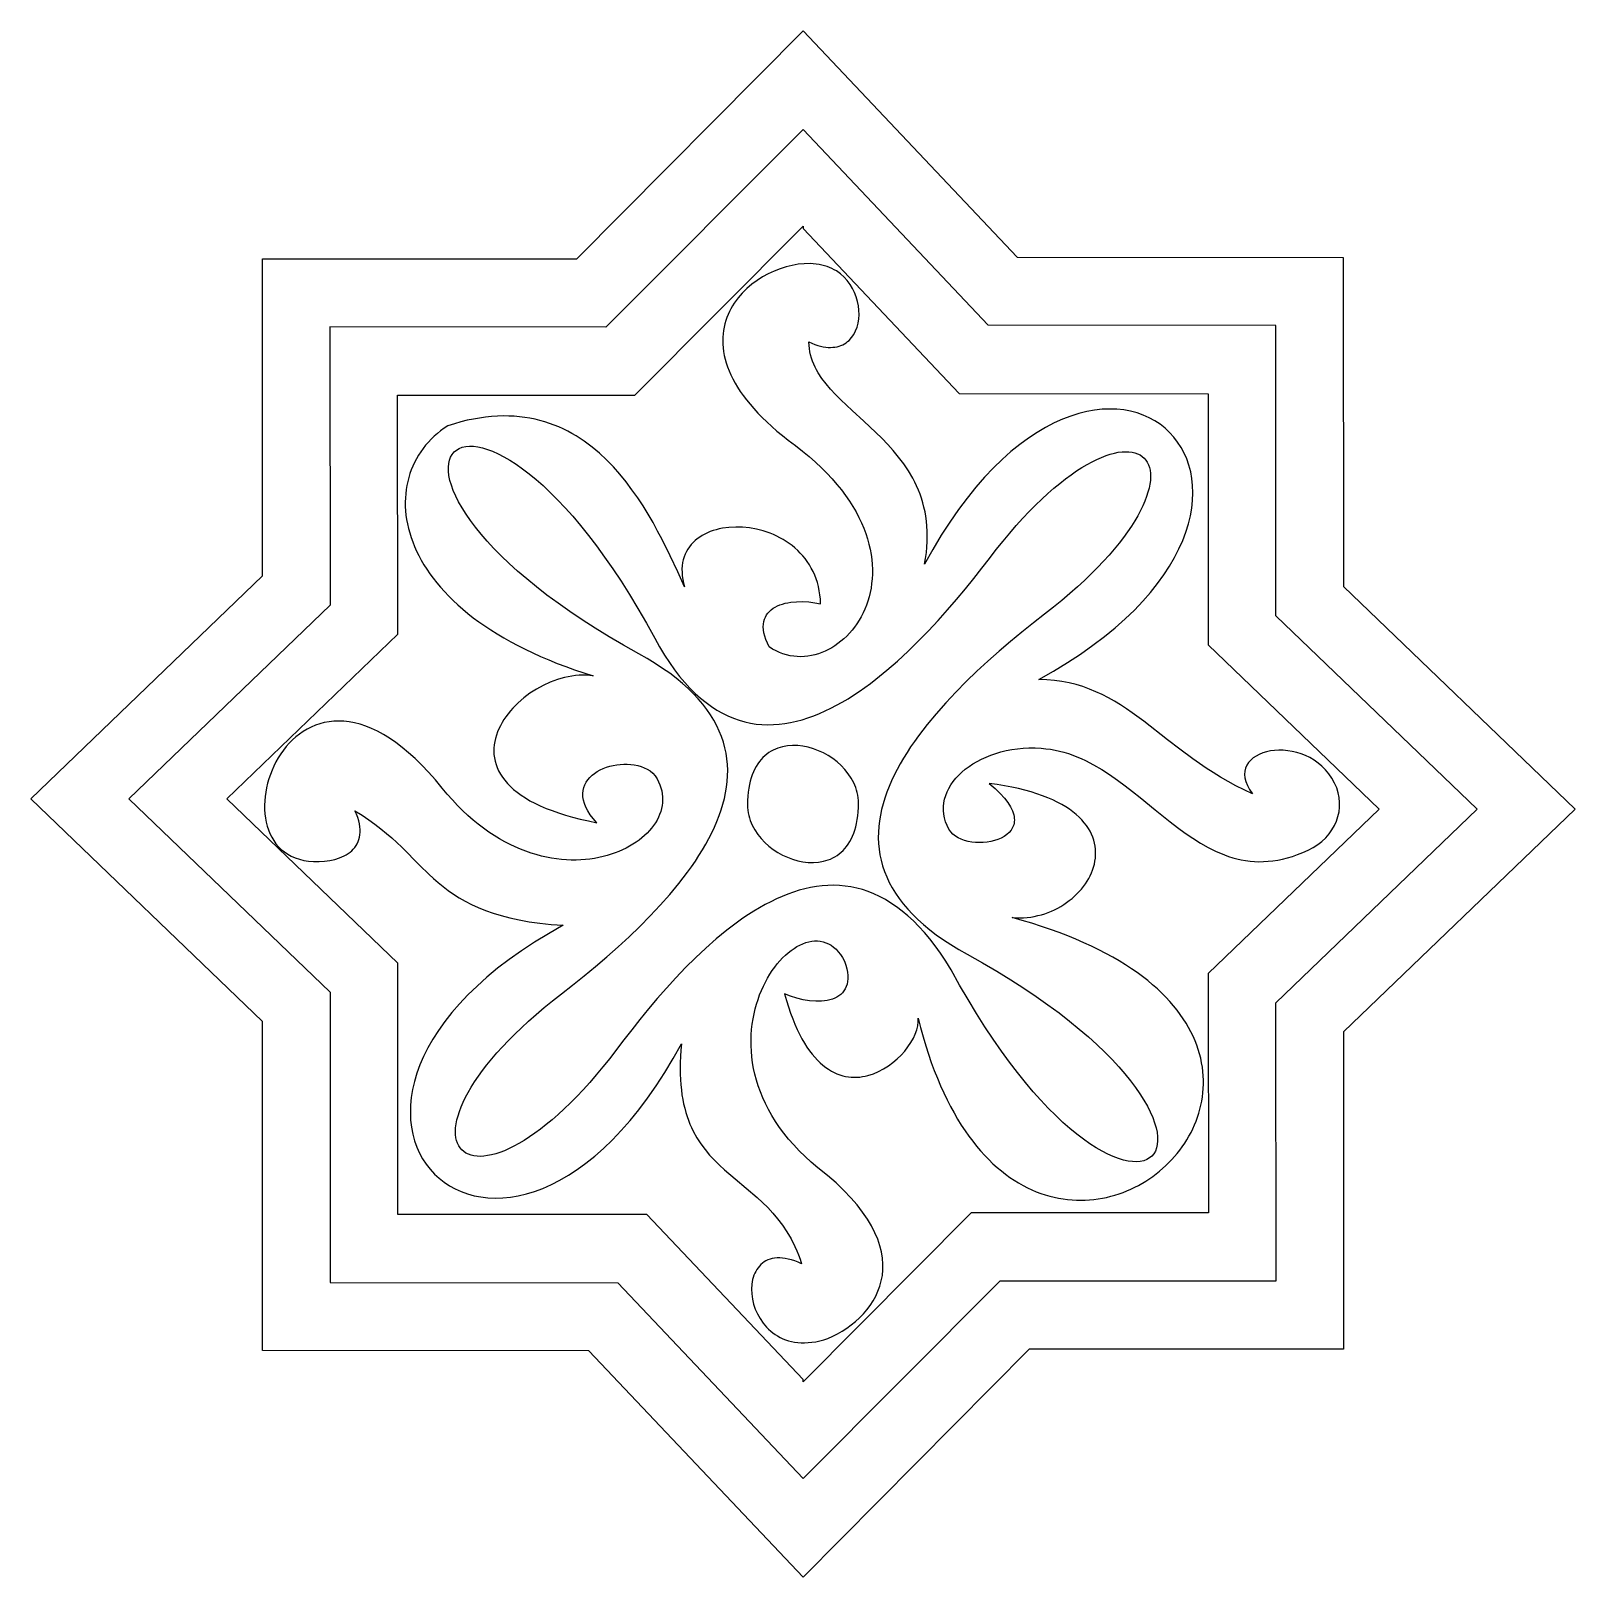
# Model space of a CAD drawing. Extents: x 1153 to 1359, y 576 to 598.
# Drawn here: x 1336.8 to 1358.76, y 575.87 to 597.87 of the extents above; entities that cross this region are included whole.
import ezdxf

# ---------------------------------------------------------------- set-up
doc = ezdxf.new("R2010")
doc.units = 0
doc.layers.add('LAYER_1', color=18, linetype='CONTINUOUS')

msp = doc.modelspace()

# ---------------------------------------------------------------- linework, layer by layer
at = {"layer": 'LAYER_1'}
for points in [[(1358.763, 586.794), (1355.469, 583.625), (1355.471, 579.112), (1350.996, 579.112), (1347.781, 575.869), (1344.735, 579.088), (1340.094, 579.093), (1340.092, 583.774), (1336.798, 586.944), (1340.091, 590.113), (1340.09, 594.626), (1344.565, 594.625), (1347.781, 597.869), (1350.826, 594.65), (1355.466, 594.644), (1355.469, 589.963)], [(1354.508, 584.04), (1357.37, 586.794), (1354.507, 589.548), (1354.505, 593.676), (1350.414, 593.68), (1347.781, 596.464), (1344.976, 593.655), (1341.052, 593.656), (1341.053, 589.698), (1338.191, 586.944), (1341.053, 584.189), (1341.056, 580.062), (1345.147, 580.057), (1347.781, 577.273), (1350.585, 580.082), (1354.509, 580.082)], [(1355.977, 586.794), (1353.546, 584.455), (1353.547, 581.052), (1350.173, 581.052), (1347.781, 578.648), (1347.781, 578.678), (1345.559, 581.026), (1342.017, 581.03), (1342.015, 584.605), (1339.584, 586.944), (1342.015, 589.283), (1342.014, 592.686), (1345.388, 592.685), (1347.781, 595.09), (1347.781, 595.059), (1350.002, 592.711), (1353.544, 592.707), (1353.546, 589.133)], [(1354.174, 587.015), (1354.055, 587.071), (1353.939, 587.129), (1353.828, 587.189), (1353.721, 587.251), (1353.617, 587.315), (1353.517, 587.38), (1353.419, 587.446), (1353.324, 587.513), (1353.142, 587.649), (1352.966, 587.784), (1352.629, 588.045), (1352.463, 588.166), (1352.38, 588.223), (1352.296, 588.278), (1352.211, 588.33), (1352.124, 588.379), (1352.037, 588.425), (1351.947, 588.467), (1351.856, 588.505), (1351.762, 588.539), (1351.666, 588.569), (1351.566, 588.594), (1351.464, 588.613), (1351.358, 588.628), (1351.249, 588.637), (1351.135, 588.64), (1351.345, 588.76), (1351.544, 588.881), (1351.73, 589.003), (1351.905, 589.127), (1352.069, 589.251), (1352.222, 589.377), (1352.363, 589.502), (1352.494, 589.628), (1352.615, 589.754), (1352.725, 589.88), (1352.825, 590.006), (1352.915, 590.13), (1352.996, 590.254), (1353.067, 590.377), (1353.129, 590.499), (1353.182, 590.619), (1353.227, 590.737), (1353.263, 590.854), (1353.291, 590.968), (1353.31, 591.08), (1353.322, 591.189), (1353.326, 591.296), (1353.323, 591.399), (1353.312, 591.499), (1353.295, 591.596), (1353.27, 591.689), (1353.24, 591.778), (1353.202, 591.863), (1353.159, 591.943), (1353.11, 592.019), (1353.055, 592.09), (1352.995, 592.156), (1352.93, 592.216), (1352.86, 592.272), (1352.784, 592.321), (1352.705, 592.365), (1352.621, 592.402), (1352.532, 592.433), (1352.44, 592.458), (1352.344, 592.475), (1352.245, 592.486), (1352.143, 592.489), (1352.037, 592.485), (1351.929, 592.473), (1351.818, 592.453), (1351.704, 592.426), (1351.589, 592.389), (1351.472, 592.344), (1351.352, 592.291), (1351.232, 592.228), (1351.11, 592.156), (1350.987, 592.075), (1350.863, 591.984), (1350.739, 591.883), (1350.614, 591.772), (1350.489, 591.65), (1350.364, 591.518), (1350.239, 591.375), (1350.115, 591.222), (1349.992, 591.057), (1349.869, 590.88), (1349.748, 590.692), (1349.628, 590.492), (1349.509, 590.28), (1349.524, 590.363), (1349.535, 590.445), (1349.542, 590.525), (1349.547, 590.602), (1349.549, 590.678), (1349.548, 590.752), (1349.544, 590.824), (1349.537, 590.894), (1349.528, 590.962), (1349.516, 591.028), (1349.501, 591.093), (1349.485, 591.156), (1349.466, 591.218), (1349.445, 591.278), (1349.422, 591.336), (1349.397, 591.394), (1349.371, 591.449), (1349.342, 591.504), (1349.281, 591.609), (1349.213, 591.709), (1349.141, 591.805), (1349.064, 591.898), (1348.985, 591.986), (1348.902, 592.072), (1348.818, 592.155), (1348.647, 592.314), (1348.478, 592.468), (1348.318, 592.618), (1348.243, 592.694), (1348.173, 592.77), (1348.108, 592.846), (1348.049, 592.924), (1347.996, 593.004), (1347.973, 593.045), (1347.952, 593.086), (1347.933, 593.128), (1347.915, 593.171), (1347.901, 593.214), (1347.888, 593.258), (1347.879, 593.303), (1347.871, 593.349), (1347.867, 593.395), (1347.865, 593.443), (1347.908, 593.424), (1347.95, 593.408), (1347.99, 593.394), (1348.029, 593.384), (1348.066, 593.375), (1348.103, 593.37), (1348.138, 593.366), (1348.171, 593.365), (1348.204, 593.367), (1348.235, 593.37), (1348.265, 593.375), (1348.293, 593.383), (1348.32, 593.392), (1348.346, 593.404), (1348.37, 593.417), (1348.393, 593.431), (1348.415, 593.448), (1348.435, 593.466), (1348.472, 593.506), (1348.503, 593.551), (1348.529, 593.6), (1348.549, 593.654), (1348.564, 593.711), (1348.574, 593.77), (1348.578, 593.831), (1348.577, 593.894), (1348.57, 593.957), (1348.557, 594.021), (1348.539, 594.083), (1348.515, 594.145), (1348.486, 594.205), (1348.451, 594.262), (1348.411, 594.316), (1348.365, 594.366), (1348.313, 594.412), (1348.256, 594.453), (1348.225, 594.471), (1348.193, 594.488), (1348.159, 594.503), (1348.124, 594.516), (1348.087, 594.528), (1348.049, 594.538), (1348.01, 594.546), (1347.969, 594.552), (1347.927, 594.556), (1347.883, 594.558), (1347.799, 594.556), (1347.713, 594.548), (1347.627, 594.533), (1347.54, 594.512), (1347.454, 594.485), (1347.369, 594.452), (1347.286, 594.413), (1347.205, 594.369), (1347.127, 594.319), (1347.052, 594.264), (1346.982, 594.204), (1346.916, 594.139), (1346.856, 594.07), (1346.802, 593.995), (1346.777, 593.956), (1346.754, 593.916), (1346.733, 593.875), (1346.714, 593.833), (1346.697, 593.79), (1346.682, 593.746), (1346.669, 593.701), (1346.658, 593.654), (1346.65, 593.607), (1346.644, 593.559), (1346.64, 593.51), (1346.639, 593.461), (1346.64, 593.41), (1346.644, 593.358), (1346.651, 593.306), (1346.661, 593.252), (1346.674, 593.198), (1346.689, 593.144), (1346.708, 593.088), (1346.73, 593.032), (1346.755, 592.975), (1346.783, 592.917), (1346.815, 592.858), (1346.85, 592.799), (1346.889, 592.739), (1346.931, 592.679), (1346.977, 592.618), (1347.027, 592.557), (1347.08, 592.494), (1347.138, 592.432), (1347.199, 592.369), (1347.265, 592.305), (1347.335, 592.241), (1347.409, 592.176), (1347.487, 592.111), (1347.57, 592.045), (1347.675, 591.968), (1347.775, 591.89), (1347.869, 591.811), (1347.958, 591.732), (1348.042, 591.653), (1348.121, 591.574), (1348.194, 591.495), (1348.263, 591.416), (1348.326, 591.337), (1348.385, 591.258), (1348.44, 591.18), (1348.489, 591.102), (1348.535, 591.024), (1348.576, 590.946), (1348.612, 590.869), (1348.645, 590.792), (1348.673, 590.716), (1348.698, 590.641), (1348.718, 590.567), (1348.735, 590.493), (1348.748, 590.42), (1348.758, 590.349), (1348.764, 590.278), (1348.767, 590.208), (1348.767, 590.14), (1348.763, 590.073), (1348.757, 590.007), (1348.748, 589.942), (1348.735, 589.879), (1348.72, 589.817), (1348.702, 589.757), (1348.682, 589.699), (1348.66, 589.642), (1348.635, 589.587), (1348.607, 589.534), (1348.578, 589.483), (1348.547, 589.434), (1348.513, 589.387), (1348.478, 589.342), (1348.441, 589.299), (1348.403, 589.258), (1348.363, 589.22), (1348.321, 589.184), (1348.278, 589.151), (1348.234, 589.12), (1348.189, 589.092), (1348.143, 589.066), (1348.096, 589.043), (1348.048, 589.023), (1348, 589.006), (1347.95, 588.992), (1347.901, 588.98), (1347.85, 588.972), (1347.8, 588.967), (1347.749, 588.965), (1347.698, 588.967), (1347.648, 588.971), (1347.597, 588.979), (1347.546, 588.991), (1347.496, 589.006), (1347.446, 589.025), (1347.397, 589.047), (1347.348, 589.074), (1347.3, 589.104), (1347.274, 589.158), (1347.253, 589.209), (1347.237, 589.258), (1347.225, 589.305), (1347.218, 589.348), (1347.216, 589.389), (1347.217, 589.428), (1347.223, 589.464), (1347.232, 589.498), (1347.245, 589.529), (1347.261, 589.558), (1347.281, 589.585), (1347.303, 589.61), (1347.328, 589.632), (1347.356, 589.653), (1347.386, 589.671), (1347.419, 589.687), (1347.453, 589.701), (1347.489, 589.714), (1347.527, 589.724), (1347.566, 589.732), (1347.606, 589.739), (1347.689, 589.747), (1347.775, 589.748), (1347.862, 589.743), (1347.947, 589.733), (1348.031, 589.716), (1348.028, 589.781), (1348.022, 589.843), (1348.012, 589.904), (1348, 589.963), (1347.985, 590.019), (1347.968, 590.074), (1347.947, 590.127), (1347.924, 590.177), (1347.899, 590.226), (1347.872, 590.273), (1347.842, 590.318), (1347.811, 590.36), (1347.777, 590.401), (1347.742, 590.44), (1347.705, 590.477), (1347.666, 590.512), (1347.626, 590.545), (1347.584, 590.576), (1347.542, 590.605), (1347.498, 590.632), (1347.453, 590.657), (1347.407, 590.68), (1347.36, 590.702), (1347.312, 590.721), (1347.216, 590.754), (1347.118, 590.779), (1347.019, 590.797), (1346.92, 590.807), (1346.823, 590.81), (1346.727, 590.804), (1346.634, 590.792), (1346.59, 590.783), (1346.546, 590.772), (1346.503, 590.759), (1346.461, 590.744), (1346.421, 590.728), (1346.383, 590.709), (1346.346, 590.689), (1346.311, 590.667), (1346.277, 590.643), (1346.246, 590.617), (1346.216, 590.59), (1346.189, 590.56), (1346.164, 590.529), (1346.142, 590.496), (1346.121, 590.461), (1346.104, 590.424), (1346.089, 590.385), (1346.077, 590.345), (1346.068, 590.303), (1346.062, 590.259), (1346.059, 590.213), (1346.06, 590.165), (1346.064, 590.116), (1346.071, 590.065), (1346.082, 590.012), (1346.097, 589.957), (1346, 590.171), (1345.893, 590.398), (1345.776, 590.634), (1345.713, 590.753), (1345.647, 590.872), (1345.578, 590.991), (1345.505, 591.109), (1345.429, 591.226), (1345.348, 591.34), (1345.264, 591.452), (1345.176, 591.56), (1345.084, 591.664), (1344.987, 591.764), (1344.886, 591.859), (1344.78, 591.948), (1344.726, 591.99), (1344.67, 592.03), (1344.613, 592.069), (1344.554, 592.106), (1344.494, 592.141), (1344.433, 592.174), (1344.371, 592.205), (1344.308, 592.233), (1344.243, 592.26), (1344.176, 592.284), (1344.109, 592.307), (1344.039, 592.326), (1343.969, 592.343), (1343.897, 592.358), (1343.823, 592.37), (1343.748, 592.379), (1343.672, 592.386), (1343.594, 592.389), (1343.514, 592.39), (1343.433, 592.387), (1343.351, 592.382), (1343.266, 592.373), (1343.181, 592.361), (1343.093, 592.346), (1343.004, 592.328), (1342.913, 592.306), (1342.821, 592.28), (1342.726, 592.251), (1342.675, 592.216), (1342.626, 592.18), (1342.579, 592.142), (1342.535, 592.102), (1342.492, 592.06), (1342.451, 592.017), (1342.413, 591.973), (1342.377, 591.927), (1342.343, 591.88), (1342.312, 591.831), (1342.283, 591.781), (1342.256, 591.73), (1342.231, 591.678), (1342.209, 591.625), (1342.19, 591.57), (1342.172, 591.515), (1342.158, 591.458), (1342.146, 591.401), (1342.136, 591.343), (1342.129, 591.284), (1342.124, 591.224), (1342.123, 591.164), (1342.123, 591.103), (1342.127, 591.041), (1342.133, 590.979), (1342.142, 590.916), (1342.154, 590.853), (1342.168, 590.79), (1342.186, 590.726), (1342.206, 590.662), (1342.229, 590.597), (1342.255, 590.533), (1342.284, 590.468), (1342.316, 590.403), (1342.351, 590.339), (1342.389, 590.274), (1342.43, 590.21), (1342.474, 590.145), (1342.521, 590.081), (1342.572, 590.017), (1342.625, 589.953), (1342.682, 589.89), (1342.742, 589.827), (1342.805, 589.765), (1342.871, 589.703), (1342.941, 589.641), (1343.014, 589.58), (1343.091, 589.52), (1343.171, 589.461), (1343.254, 589.402), (1343.341, 589.345), (1343.431, 589.288), (1343.525, 589.232), (1343.623, 589.177), (1343.723, 589.123), (1343.828, 589.07), (1343.936, 589.018), (1344.048, 588.968), (1344.163, 588.918), (1344.283, 588.87), (1344.406, 588.824), (1344.532, 588.778), (1344.663, 588.735), (1344.797, 588.692), (1344.747, 588.698), (1344.697, 588.702), (1344.646, 588.702), (1344.595, 588.701), (1344.544, 588.696), (1344.492, 588.689), (1344.44, 588.68), (1344.389, 588.669), (1344.337, 588.655), (1344.286, 588.639), (1344.235, 588.621), (1344.184, 588.601), (1344.085, 588.556), (1343.989, 588.503), (1343.897, 588.444), (1343.81, 588.378), (1343.728, 588.308), (1343.69, 588.271), (1343.653, 588.232), (1343.618, 588.193), (1343.585, 588.153), (1343.554, 588.111), (1343.526, 588.069), (1343.5, 588.026), (1343.476, 587.983), (1343.454, 587.939), (1343.435, 587.894), (1343.419, 587.849), (1343.406, 587.803), (1343.396, 587.757), (1343.388, 587.711), (1343.384, 587.664), (1343.383, 587.618), (1343.385, 587.571), (1343.391, 587.525), (1343.401, 587.478), (1343.414, 587.432), (1343.431, 587.386), (1343.451, 587.34), (1343.476, 587.295), (1343.505, 587.25), (1343.538, 587.206), (1343.576, 587.162), (1343.618, 587.119), (1343.664, 587.076), (1343.715, 587.035), (1343.771, 586.994), (1343.831, 586.955), (1343.897, 586.916), (1343.968, 586.879), (1344.043, 586.842), (1344.125, 586.807), (1344.211, 586.774), (1344.303, 586.741), (1344.401, 586.711), (1344.504, 586.681), (1344.613, 586.654), (1344.728, 586.628), (1344.85, 586.603), (1344.798, 586.661), (1344.755, 586.716), (1344.72, 586.771), (1344.692, 586.823), (1344.671, 586.874), (1344.657, 586.924), (1344.65, 586.971), (1344.648, 587.017), (1344.653, 587.06), (1344.662, 587.102), (1344.677, 587.141), (1344.697, 587.179), (1344.721, 587.214), (1344.749, 587.247), (1344.781, 587.277), (1344.816, 587.305), (1344.854, 587.331), (1344.896, 587.354), (1344.939, 587.374), (1344.984, 587.392), (1345.032, 587.407), (1345.08, 587.418), (1345.13, 587.427), (1345.18, 587.433), (1345.231, 587.436), (1345.281, 587.436), (1345.332, 587.433), (1345.381, 587.426), (1345.43, 587.416), (1345.477, 587.402), (1345.523, 587.385), (1345.566, 587.365), (1345.607, 587.339), (1345.644, 587.307), (1345.676, 587.27), (1345.704, 587.227), (1345.726, 587.185), (1345.745, 587.143), (1345.759, 587.1), (1345.771, 587.058), (1345.778, 587.015), (1345.783, 586.972), (1345.784, 586.93), (1345.781, 586.887), (1345.776, 586.845), (1345.767, 586.803), (1345.756, 586.762), (1345.741, 586.721), (1345.724, 586.681), (1345.704, 586.641), (1345.681, 586.602), (1345.655, 586.564), (1345.627, 586.527), (1345.596, 586.491), (1345.562, 586.455), (1345.527, 586.421), (1345.488, 586.388), (1345.448, 586.356), (1345.406, 586.325), (1345.361, 586.296), (1345.314, 586.268), (1345.265, 586.242), (1345.215, 586.217), (1345.162, 586.194), (1345.108, 586.173), (1345.052, 586.153), (1344.995, 586.136), (1344.936, 586.12), (1344.875, 586.106), (1344.813, 586.095), (1344.75, 586.086), (1344.685, 586.078), (1344.62, 586.074), (1344.553, 586.071), (1344.485, 586.071), (1344.416, 586.074), (1344.346, 586.079), (1344.275, 586.087), (1344.204, 586.098), (1344.132, 586.112), (1344.059, 586.128), (1343.985, 586.148), (1343.912, 586.17), (1343.837, 586.196), (1343.763, 586.225), (1343.688, 586.257), (1343.613, 586.292), (1343.537, 586.331), (1343.462, 586.374), (1343.387, 586.42), (1343.311, 586.47), (1343.236, 586.523), (1343.161, 586.58), (1343.087, 586.641), (1343.013, 586.706), (1342.939, 586.775), (1342.866, 586.848), (1342.793, 586.926), (1342.721, 587.007), (1342.649, 587.093), (1342.551, 587.211), (1342.454, 587.321), (1342.358, 587.422), (1342.263, 587.514), (1342.17, 587.599), (1342.078, 587.675), (1341.988, 587.743), (1341.899, 587.804), (1341.812, 587.858), (1341.726, 587.904), (1341.642, 587.944), (1341.56, 587.977), (1341.48, 588.003), (1341.401, 588.024), (1341.325, 588.038), (1341.25, 588.046), (1341.177, 588.049), (1341.106, 588.047), (1341.038, 588.04), (1340.971, 588.027), (1340.906, 588.01), (1340.844, 587.989), (1340.784, 587.963), (1340.726, 587.934), (1340.671, 587.9), (1340.618, 587.864), (1340.567, 587.823), (1340.519, 587.78), (1340.473, 587.734), (1340.43, 587.685), (1340.39, 587.634), (1340.352, 587.581), (1340.317, 587.525), (1340.284, 587.468), (1340.255, 587.409), (1340.228, 587.35), (1340.204, 587.289), (1340.183, 587.227), (1340.165, 587.164), (1340.15, 587.101), (1340.138, 587.038), (1340.129, 586.975), (1340.124, 586.912), (1340.121, 586.85), (1340.122, 586.789), (1340.126, 586.728), (1340.134, 586.668), (1340.145, 586.61), (1340.159, 586.554), (1340.177, 586.499), (1340.198, 586.447), (1340.223, 586.396), (1340.251, 586.348), (1340.284, 586.303), (1340.32, 586.261), (1340.359, 586.222), (1340.403, 586.186), (1340.45, 586.154), (1340.501, 586.126), (1340.557, 586.102), (1340.616, 586.082), (1340.679, 586.067), (1340.746, 586.056), (1340.818, 586.051), (1340.896, 586.05), (1340.973, 586.054), (1341.048, 586.065), (1341.121, 586.081), (1341.189, 586.102), (1341.253, 586.13), (1341.282, 586.146), (1341.311, 586.164), (1341.337, 586.183), (1341.362, 586.204), (1341.384, 586.226), (1341.405, 586.251), (1341.423, 586.276), (1341.439, 586.304), (1341.453, 586.333), (1341.464, 586.364), (1341.472, 586.396), (1341.478, 586.431), (1341.481, 586.467), (1341.48, 586.505), (1341.477, 586.545), (1341.47, 586.586), (1341.46, 586.63), (1341.446, 586.675), (1341.428, 586.722), (1341.407, 586.771), (1341.508, 586.708), (1341.603, 586.645), (1341.692, 586.581), (1341.776, 586.516), (1341.855, 586.45), (1341.93, 586.385), (1342.072, 586.253), (1342.332, 585.995), (1342.46, 585.871), (1342.526, 585.811), (1342.593, 585.752), (1342.662, 585.695), (1342.735, 585.64), (1342.811, 585.586), (1342.891, 585.535), (1342.975, 585.486), (1343.065, 585.439), (1343.16, 585.395), (1343.262, 585.354), (1343.371, 585.315), (1343.487, 585.28), (1343.611, 585.248), (1343.743, 585.219), (1343.885, 585.194), (1344.036, 585.173), (1344.198, 585.156), (1344.37, 585.143), (1344.16, 585.023), (1343.962, 584.902), (1343.775, 584.779), (1343.601, 584.656), (1343.437, 584.531), (1343.285, 584.405), (1343.144, 584.279), (1343.014, 584.153), (1342.894, 584.026), (1342.784, 583.9), (1342.685, 583.774), (1342.595, 583.648), (1342.515, 583.524), (1342.445, 583.4), (1342.384, 583.278), (1342.332, 583.157), (1342.288, 583.037), (1342.253, 582.92), (1342.227, 582.805), (1342.208, 582.692), (1342.198, 582.582), (1342.195, 582.475), (1342.199, 582.37), (1342.211, 582.269), (1342.23, 582.172), (1342.255, 582.078), (1342.287, 581.988), (1342.325, 581.902), (1342.37, 581.82), (1342.42, 581.743), (1342.476, 581.671), (1342.538, 581.604), (1342.605, 581.543), (1342.676, 581.486), (1342.753, 581.436), (1342.834, 581.391), (1342.919, 581.353), (1343.009, 581.321), (1343.102, 581.295), (1343.199, 581.277), (1343.299, 581.265), (1343.403, 581.261), (1343.51, 581.264), (1343.619, 581.275), (1343.731, 581.294), (1343.846, 581.321), (1343.962, 581.356), (1344.081, 581.4), (1344.201, 581.453), (1344.322, 581.515), (1344.445, 581.586), (1344.569, 581.667), (1344.693, 581.757), (1344.819, 581.858), (1344.944, 581.968), (1345.07, 582.089), (1345.195, 582.221), (1345.32, 582.363), (1345.445, 582.517), (1345.569, 582.681), (1345.692, 582.858), (1345.813, 583.046), (1345.933, 583.246), (1346.052, 583.458), (1346.044, 583.365), (1346.038, 583.275), (1346.035, 583.189), (1346.033, 583.105), (1346.034, 583.025), (1346.038, 582.948), (1346.043, 582.873), (1346.05, 582.801), (1346.059, 582.732), (1346.07, 582.666), (1346.083, 582.601), (1346.098, 582.54), (1346.114, 582.48), (1346.132, 582.423), (1346.151, 582.368), (1346.172, 582.315), (1346.195, 582.264), (1346.219, 582.214), (1346.27, 582.121), (1346.327, 582.033), (1346.388, 581.951), (1346.452, 581.874), (1346.52, 581.801), (1346.591, 581.731), (1346.665, 581.663), (1346.816, 581.533), (1346.972, 581.404), (1347.127, 581.27), (1347.203, 581.2), (1347.278, 581.126), (1347.35, 581.048), (1347.42, 580.965), (1347.487, 580.877), (1347.551, 580.782), (1347.611, 580.681), (1347.666, 580.571), (1347.691, 580.513), (1347.716, 580.453), (1347.739, 580.391), (1347.76, 580.326), (1347.71, 580.348), (1347.662, 580.367), (1347.616, 580.382), (1347.571, 580.393), (1347.529, 580.402), (1347.488, 580.407), (1347.449, 580.41), (1347.412, 580.409), (1347.377, 580.406), (1347.343, 580.4), (1347.312, 580.392), (1347.282, 580.381), (1347.254, 580.367), (1347.228, 580.352), (1347.203, 580.335), (1347.181, 580.315), (1347.16, 580.294), (1347.141, 580.27), (1347.124, 580.246), (1347.108, 580.219), (1347.095, 580.192), (1347.083, 580.163), (1347.073, 580.132), (1347.064, 580.101), (1347.053, 580.036), (1347.049, 579.967), (1347.052, 579.897), (1347.061, 579.825), (1347.078, 579.754), (1347.101, 579.683), (1347.132, 579.613), (1347.169, 579.546), (1347.213, 579.482), (1347.237, 579.452), (1347.263, 579.423), (1347.291, 579.395), (1347.321, 579.369), (1347.352, 579.344), (1347.385, 579.32), (1347.419, 579.299), (1347.456, 579.279), (1347.493, 579.261), (1347.533, 579.246), (1347.574, 579.232), (1347.617, 579.221), (1347.661, 579.213), (1347.707, 579.207), (1347.755, 579.203), (1347.804, 579.202), (1347.855, 579.205), (1347.908, 579.21), (1347.962, 579.218), (1348.018, 579.229), (1348.075, 579.244), (1348.134, 579.263), (1348.204, 579.295), (1348.272, 579.33), (1348.339, 579.369), (1348.404, 579.412), (1348.467, 579.457), (1348.528, 579.506), (1348.585, 579.559), (1348.639, 579.614), (1348.69, 579.672), (1348.736, 579.734), (1348.778, 579.798), (1348.815, 579.865), (1348.847, 579.935), (1348.874, 580.007), (1348.894, 580.082), (1348.909, 580.16), (1348.917, 580.24), (1348.918, 580.323), (1348.911, 580.408), (1348.897, 580.495), (1348.875, 580.584), (1348.844, 580.676), (1348.804, 580.769), (1348.756, 580.865), (1348.697, 580.962), (1348.629, 581.061), (1348.551, 581.163), (1348.462, 581.265), (1348.362, 581.37), (1348.25, 581.476), (1348.127, 581.583), (1347.992, 581.692), (1347.897, 581.772), (1347.809, 581.853), (1347.726, 581.935), (1347.648, 582.017), (1347.576, 582.1), (1347.509, 582.183), (1347.447, 582.267), (1347.39, 582.351), (1347.337, 582.436), (1347.29, 582.52), (1347.247, 582.605), (1347.208, 582.689), (1347.174, 582.773), (1347.144, 582.857), (1347.118, 582.941), (1347.096, 583.024), (1347.078, 583.107), (1347.064, 583.188), (1347.053, 583.27), (1347.046, 583.35), (1347.042, 583.43), (1347.042, 583.508), (1347.044, 583.585), (1347.05, 583.661), (1347.059, 583.736), (1347.07, 583.81), (1347.084, 583.882), (1347.1, 583.952), (1347.119, 584.021), (1347.141, 584.087), (1347.164, 584.152), (1347.189, 584.216), (1347.217, 584.277), (1347.246, 584.335), (1347.277, 584.392), (1347.31, 584.446), (1347.343, 584.498), (1347.379, 584.547), (1347.415, 584.594), (1347.453, 584.638), (1347.491, 584.679), (1347.531, 584.718), (1347.571, 584.753), (1347.612, 584.785), (1347.653, 584.814), (1347.695, 584.84), (1347.737, 584.862), (1347.779, 584.881), (1347.821, 584.896), (1347.863, 584.908), (1347.904, 584.916), (1347.946, 584.92), (1347.987, 584.92), (1348.027, 584.916), (1348.067, 584.908), (1348.106, 584.895), (1348.143, 584.879), (1348.18, 584.858), (1348.216, 584.832), (1348.25, 584.802), (1348.283, 584.767), (1348.314, 584.728), (1348.344, 584.683), (1348.372, 584.634), (1348.39, 584.577), (1348.404, 584.524), (1348.413, 584.474), (1348.417, 584.427), (1348.418, 584.383), (1348.414, 584.342), (1348.407, 584.305), (1348.396, 584.27), (1348.381, 584.238), (1348.363, 584.21), (1348.342, 584.183), (1348.319, 584.16), (1348.292, 584.139), (1348.263, 584.121), (1348.232, 584.105), (1348.198, 584.092), (1348.163, 584.082), (1348.126, 584.073), (1348.087, 584.067), (1348.046, 584.063), (1348.005, 584.062), (1347.962, 584.062), (1347.874, 584.069), (1347.785, 584.083), (1347.694, 584.105), (1347.605, 584.134), (1347.517, 584.169), (1347.545, 584.072), (1347.573, 583.981), (1347.603, 583.894), (1347.634, 583.812), (1347.665, 583.735), (1347.698, 583.661), (1347.731, 583.592), (1347.766, 583.528), (1347.801, 583.467), (1347.837, 583.411), (1347.873, 583.358), (1347.91, 583.31), (1347.948, 583.265), (1347.986, 583.223), (1348.025, 583.186), (1348.064, 583.152), (1348.104, 583.121), (1348.143, 583.094), (1348.184, 583.069), (1348.224, 583.048), (1348.264, 583.03), (1348.305, 583.015), (1348.346, 583.003), (1348.386, 582.993), (1348.427, 582.986), (1348.467, 582.982), (1348.508, 582.98), (1348.548, 582.981), (1348.588, 582.984), (1348.627, 582.989), (1348.666, 582.996), (1348.705, 583.006), (1348.781, 583.03), (1348.855, 583.061), (1348.926, 583.099), (1348.995, 583.142), (1349.059, 583.189), (1349.12, 583.241), (1349.176, 583.296), (1349.228, 583.354), (1349.274, 583.414), (1349.315, 583.475), (1349.35, 583.536), (1349.378, 583.596), (1349.399, 583.656), (1349.414, 583.714), (1349.42, 583.769), (1349.42, 583.796), (1349.419, 583.821), (1349.453, 583.687), (1349.489, 583.557), (1349.526, 583.43), (1349.566, 583.308), (1349.606, 583.19), (1349.648, 583.076), (1349.692, 582.966), (1349.737, 582.859), (1349.783, 582.757), (1349.83, 582.658), (1349.879, 582.563), (1349.929, 582.472), (1349.98, 582.384), (1350.032, 582.3), (1350.085, 582.219), (1350.139, 582.142), (1350.194, 582.069), (1350.25, 581.998), (1350.307, 581.932), (1350.365, 581.868), (1350.423, 581.808), (1350.482, 581.751), (1350.542, 581.698), (1350.602, 581.647), (1350.663, 581.6), (1350.724, 581.556), (1350.786, 581.514), (1350.848, 581.476), (1350.91, 581.441), (1350.973, 581.408), (1351.036, 581.379), (1351.099, 581.352), (1351.163, 581.328), (1351.226, 581.307), (1351.29, 581.288), (1351.353, 581.273), (1351.417, 581.259), (1351.48, 581.249), (1351.544, 581.24), (1351.607, 581.235), (1351.67, 581.231), (1351.732, 581.23), (1351.795, 581.232), (1351.857, 581.235), (1351.918, 581.241), (1351.979, 581.249), (1352.04, 581.26), (1352.1, 581.272), (1352.159, 581.287), (1352.218, 581.303), (1352.276, 581.322), (1352.333, 581.342), (1352.389, 581.364), (1352.445, 581.389), (1352.499, 581.415), (1352.553, 581.442), (1352.657, 581.503), (1352.757, 581.57), (1352.852, 581.644), (1352.942, 581.723), (1353.026, 581.808), (1353.104, 581.898), (1353.141, 581.944), (1353.176, 581.992), (1353.21, 582.041), (1353.241, 582.091), (1353.271, 582.142), (1353.3, 582.195), (1353.326, 582.248), (1353.35, 582.302), (1353.372, 582.356), (1353.393, 582.412), (1353.411, 582.468), (1353.427, 582.525), (1353.441, 582.583), (1353.453, 582.642), (1353.462, 582.7), (1353.469, 582.76), (1353.474, 582.82), (1353.477, 582.88), (1353.477, 582.941), (1353.474, 583.003), (1353.469, 583.064), (1353.461, 583.126), (1353.451, 583.188), (1353.438, 583.25), (1353.422, 583.313), (1353.403, 583.375), (1353.381, 583.438), (1353.357, 583.501), (1353.33, 583.563), (1353.299, 583.626), (1353.266, 583.688), (1353.229, 583.75), (1353.19, 583.812), (1353.147, 583.874), (1353.101, 583.936), (1353.052, 583.997), (1352.999, 584.058), (1352.943, 584.118), (1352.883, 584.178), (1352.821, 584.237), (1352.754, 584.296), (1352.684, 584.355), (1352.61, 584.412), (1352.533, 584.469), (1352.452, 584.525), (1352.367, 584.581), (1352.278, 584.636), (1352.186, 584.689), (1352.089, 584.742), (1351.989, 584.794), (1351.884, 584.845), (1351.776, 584.895), (1351.663, 584.944), (1351.547, 584.992), (1351.426, 585.038), (1351.3, 585.084), (1351.171, 585.128), (1351.037, 585.171), (1350.899, 585.212), (1350.756, 585.252), (1350.81, 585.249), (1350.863, 585.248), (1350.916, 585.25), (1350.968, 585.254), (1351.02, 585.26), (1351.071, 585.269), (1351.121, 585.28), (1351.171, 585.293), (1351.219, 585.308), (1351.267, 585.325), (1351.314, 585.344), (1351.36, 585.365), (1351.404, 585.387), (1351.448, 585.412), (1351.49, 585.438), (1351.53, 585.465), (1351.569, 585.494), (1351.607, 585.524), (1351.643, 585.556), (1351.677, 585.589), (1351.71, 585.623), (1351.741, 585.658), (1351.77, 585.694), (1351.797, 585.731), (1351.822, 585.769), (1351.845, 585.808), (1351.865, 585.848), (1351.884, 585.888), (1351.9, 585.929), (1351.913, 585.97), (1351.925, 586.012), (1351.933, 586.054), (1351.939, 586.097), (1351.943, 586.139), (1351.943, 586.182), (1351.941, 586.225), (1351.936, 586.268), (1351.928, 586.311), (1351.917, 586.353), (1351.902, 586.396), (1351.885, 586.438), (1351.864, 586.48), (1351.84, 586.522), (1351.812, 586.562), (1351.781, 586.603), (1351.746, 586.642), (1351.708, 586.681), (1351.666, 586.72), (1351.62, 586.757), (1351.571, 586.793), (1351.517, 586.829), (1351.46, 586.863), (1351.398, 586.896), (1351.332, 586.928), (1351.262, 586.958), (1351.188, 586.987), (1351.109, 587.015), (1351.026, 587.041), (1350.938, 587.066), (1350.846, 587.089), (1350.749, 587.11), (1350.648, 587.129), (1350.541, 587.147), (1350.43, 587.162), (1350.515, 587.089), (1350.587, 587.018), (1350.647, 586.951), (1350.696, 586.888), (1350.733, 586.827), (1350.76, 586.77), (1350.778, 586.716), (1350.783, 586.69), (1350.786, 586.665), (1350.787, 586.641), (1350.786, 586.618), (1350.783, 586.596), (1350.778, 586.574), (1350.762, 586.534), (1350.74, 586.496), (1350.712, 586.463), (1350.679, 586.433), (1350.64, 586.406), (1350.598, 586.383), (1350.552, 586.363), (1350.503, 586.347), (1350.451, 586.334), (1350.399, 586.326), (1350.344, 586.32), (1350.29, 586.319), (1350.236, 586.321), (1350.182, 586.327), (1350.13, 586.336), (1350.08, 586.35), (1350.032, 586.367), (1349.988, 586.388), (1349.948, 586.412), (1349.912, 586.441), (1349.882, 586.474), (1349.857, 586.51), (1349.829, 586.563), (1349.808, 586.617), (1349.793, 586.67), (1349.782, 586.724), (1349.778, 586.778), (1349.778, 586.832), (1349.784, 586.885), (1349.794, 586.937), (1349.81, 586.989), (1349.83, 587.04), (1349.854, 587.091), (1349.883, 587.14), (1349.917, 587.187), (1349.954, 587.234), (1349.995, 587.279), (1350.041, 587.322), (1350.089, 587.363), (1350.142, 587.403), (1350.198, 587.44), (1350.257, 587.475), (1350.319, 587.507), (1350.384, 587.537), (1350.452, 587.564), (1350.523, 587.589), (1350.596, 587.61), (1350.672, 587.628), (1350.749, 587.643), (1350.83, 587.654), (1350.912, 587.662), (1350.995, 587.666), (1351.081, 587.666), (1351.168, 587.662), (1351.235, 587.656), (1351.301, 587.647), (1351.366, 587.635), (1351.43, 587.621), (1351.493, 587.604), (1351.556, 587.585), (1351.617, 587.563), (1351.678, 587.54), (1351.738, 587.514), (1351.798, 587.487), (1351.915, 587.426), (1352.029, 587.359), (1352.142, 587.287), (1352.252, 587.21), (1352.361, 587.129), (1352.469, 587.046), (1352.576, 586.96), (1352.789, 586.786), (1353.001, 586.616), (1353.108, 586.534), (1353.215, 586.455), (1353.324, 586.381), (1353.434, 586.312), (1353.546, 586.249), (1353.659, 586.193), (1353.717, 586.168), (1353.775, 586.145), (1353.834, 586.124), (1353.893, 586.105), (1353.954, 586.089), (1354.015, 586.075), (1354.076, 586.064), (1354.139, 586.056), (1354.202, 586.051), (1354.267, 586.048), (1354.332, 586.049), (1354.398, 586.053), (1354.465, 586.06), (1354.533, 586.07), (1354.603, 586.084), (1354.673, 586.102), (1354.744, 586.124), (1354.817, 586.149), (1354.891, 586.178), (1354.966, 586.212), (1355.037, 586.249), (1355.103, 586.291), (1355.162, 586.337), (1355.216, 586.388), (1355.264, 586.443), (1355.305, 586.501), (1355.34, 586.561), (1355.368, 586.624), (1355.39, 586.689), (1355.405, 586.756), (1355.413, 586.824), (1355.414, 586.892), (1355.407, 586.961), (1355.393, 587.029), (1355.372, 587.098), (1355.343, 587.165), (1355.304, 587.234), (1355.261, 587.297), (1355.214, 587.355), (1355.162, 587.406), (1355.108, 587.452), (1355.05, 587.493), (1354.991, 587.528), (1354.929, 587.558), (1354.866, 587.583), (1354.803, 587.602), (1354.739, 587.617), (1354.675, 587.627), (1354.611, 587.633), (1354.549, 587.634), (1354.488, 587.63), (1354.43, 587.623), (1354.374, 587.611), (1354.321, 587.595), (1354.271, 587.575), (1354.226, 587.551), (1354.185, 587.524), (1354.149, 587.493), (1354.119, 587.459), (1354.095, 587.421), (1354.077, 587.38), (1354.066, 587.336), (1354.063, 587.289), (1354.067, 587.24), (1354.08, 587.187), (1354.102, 587.132), (1354.133, 587.075)], [(1350.116, 584.731), (1350.333, 584.61), (1350.539, 584.488), (1350.735, 584.368), (1350.922, 584.248), (1351.098, 584.129), (1351.265, 584.011), (1351.423, 583.895), (1351.571, 583.78), (1351.71, 583.667), (1351.84, 583.555), (1351.961, 583.445), (1352.073, 583.337), (1352.177, 583.232), (1352.273, 583.129), (1352.36, 583.028), (1352.439, 582.93), (1352.511, 582.835), (1352.574, 582.743), (1352.63, 582.654), (1352.679, 582.569), (1352.72, 582.487), (1352.755, 582.408), (1352.782, 582.334), (1352.803, 582.263), (1352.817, 582.197), (1352.824, 582.134), (1352.825, 582.077), (1352.82, 582.023), (1352.809, 581.975), (1352.793, 581.931), (1352.77, 581.893), (1352.742, 581.86), (1352.709, 581.832), (1352.67, 581.81), (1352.627, 581.793), (1352.578, 581.783), (1352.525, 581.778), (1352.468, 581.78), (1352.406, 581.787), (1352.339, 581.802), (1352.269, 581.823), (1352.194, 581.851), (1352.116, 581.886), (1352.035, 581.928), (1351.95, 581.977), (1351.861, 582.034), (1351.77, 582.098), (1351.675, 582.17), (1351.578, 582.25), (1351.478, 582.339), (1351.375, 582.435), (1351.27, 582.54), (1351.164, 582.653), (1351.055, 582.775), (1350.944, 582.906), (1350.831, 583.046), (1350.717, 583.196), (1350.602, 583.354), (1350.485, 583.522), (1350.367, 583.7), (1350.248, 583.888), (1350.129, 584.086), (1350.009, 584.293), (1349.889, 584.511), (1349.814, 584.631), (1349.738, 584.744), (1349.662, 584.85), (1349.585, 584.948), (1349.507, 585.041), (1349.429, 585.126), (1349.351, 585.205), (1349.272, 585.278), (1349.192, 585.345), (1349.112, 585.406), (1349.032, 585.46), (1348.952, 585.509), (1348.871, 585.553), (1348.79, 585.59), (1348.708, 585.623), (1348.627, 585.65), (1348.545, 585.672), (1348.463, 585.689), (1348.381, 585.701), (1348.299, 585.709), (1348.217, 585.712), (1348.135, 585.71), (1348.053, 585.705), (1347.971, 585.694), (1347.889, 585.68), (1347.807, 585.662), (1347.726, 585.641), (1347.644, 585.615), (1347.563, 585.586), (1347.482, 585.554), (1347.402, 585.518), (1347.321, 585.479), (1347.242, 585.437), (1347.162, 585.393), (1347.083, 585.345), (1347.004, 585.295), (1346.926, 585.243), (1346.849, 585.188), (1346.772, 585.131), (1346.695, 585.072), (1346.544, 584.948), (1346.396, 584.817), (1346.251, 584.681), (1346.11, 584.54), (1345.972, 584.396), (1345.837, 584.249), (1345.707, 584.1), (1345.582, 583.952), (1345.461, 583.804), (1345.345, 583.657), (1345.234, 583.514), (1345.129, 583.374), (1345.031, 583.248), (1344.935, 583.128), (1344.84, 583.014), (1344.746, 582.905), (1344.653, 582.803), (1344.562, 582.706), (1344.472, 582.615), (1344.383, 582.53), (1344.296, 582.45), (1344.211, 582.376), (1344.128, 582.307), (1344.046, 582.243), (1343.967, 582.184), (1343.889, 582.131), (1343.814, 582.082), (1343.74, 582.038), (1343.669, 582), (1343.601, 581.966), (1343.534, 581.936), (1343.47, 581.912), (1343.409, 581.892), (1343.35, 581.876), (1343.294, 581.865), (1343.241, 581.858), (1343.191, 581.855), (1343.144, 581.856), (1343.1, 581.862), (1343.059, 581.871), (1343.021, 581.884), (1342.986, 581.901), (1342.955, 581.922), (1342.927, 581.946), (1342.903, 581.974), (1342.883, 582.006), (1342.866, 582.041), (1342.853, 582.079), (1342.843, 582.12), (1342.838, 582.165), (1342.837, 582.212), (1342.839, 582.263), (1342.846, 582.317), (1342.858, 582.373), (1342.873, 582.432), (1342.893, 582.494), (1342.917, 582.558), (1342.946, 582.625), (1342.98, 582.695), (1343.019, 582.766), (1343.062, 582.84), (1343.11, 582.916), (1343.163, 582.995), (1343.221, 583.075), (1343.285, 583.157), (1343.353, 583.241), (1343.427, 583.327), (1343.506, 583.414), (1343.591, 583.504), (1343.681, 583.594), (1343.777, 583.686), (1343.878, 583.78), (1343.986, 583.875), (1344.099, 583.971), (1344.218, 584.068), (1344.343, 584.166), (1344.504, 584.292), (1344.667, 584.422), (1344.829, 584.556), (1344.99, 584.694), (1345.149, 584.835), (1345.306, 584.979), (1345.459, 585.127), (1345.607, 585.276), (1345.75, 585.429), (1345.887, 585.583), (1346.016, 585.739), (1346.137, 585.897), (1346.194, 585.977), (1346.249, 586.057), (1346.301, 586.137), (1346.351, 586.217), (1346.398, 586.298), (1346.442, 586.378), (1346.483, 586.459), (1346.521, 586.54), (1346.556, 586.621), (1346.588, 586.703), (1346.616, 586.784), (1346.641, 586.865), (1346.662, 586.946), (1346.679, 587.027), (1346.693, 587.108), (1346.702, 587.189), (1346.708, 587.27), (1346.709, 587.35), (1346.706, 587.43), (1346.698, 587.51), (1346.686, 587.59), (1346.669, 587.669), (1346.648, 587.748), (1346.622, 587.827), (1346.59, 587.905), (1346.554, 587.983), (1346.512, 588.06), (1346.465, 588.137), (1346.413, 588.213), (1346.355, 588.289), (1346.291, 588.364), (1346.222, 588.438), (1346.147, 588.512), (1346.065, 588.585), (1345.978, 588.657), (1345.884, 588.729), (1345.784, 588.799), (1345.678, 588.869), (1345.565, 588.938), (1345.445, 589.006), (1345.228, 589.128), (1345.022, 589.249), (1344.826, 589.37), (1344.639, 589.489), (1344.463, 589.608), (1344.296, 589.726), (1344.138, 589.842), (1343.99, 589.957), (1343.851, 590.071), (1343.721, 590.183), (1343.6, 590.292), (1343.488, 590.4), (1343.384, 590.506), (1343.288, 590.609), (1343.201, 590.709), (1343.122, 590.807), (1343.05, 590.902), (1342.987, 590.994), (1342.931, 591.083), (1342.882, 591.169), (1342.841, 591.251), (1342.806, 591.329), (1342.779, 591.404), (1342.758, 591.474), (1342.744, 591.541), (1342.737, 591.603), (1342.736, 591.661), (1342.741, 591.714), (1342.752, 591.762), (1342.768, 591.806), (1342.791, 591.844), (1342.819, 591.878), (1342.852, 591.905), (1342.891, 591.928), (1342.934, 591.944), (1342.983, 591.955), (1343.036, 591.959), (1343.093, 591.958), (1343.155, 591.95), (1343.222, 591.935), (1343.292, 591.914), (1343.366, 591.887), (1343.445, 591.852), (1343.526, 591.81), (1343.611, 591.76), (1343.7, 591.704), (1343.791, 591.639), (1343.886, 591.567), (1343.983, 591.487), (1344.083, 591.399), (1344.186, 591.302), (1344.29, 591.198), (1344.397, 591.084), (1344.506, 590.962), (1344.617, 590.831), (1344.73, 590.691), (1344.844, 590.542), (1344.959, 590.383), (1345.076, 590.215), (1345.194, 590.037), (1345.312, 589.85), (1345.432, 589.652), (1345.552, 589.444), (1345.672, 589.226), (1345.741, 589.103), (1345.811, 588.988), (1345.881, 588.88), (1345.953, 588.779), (1346.026, 588.685), (1346.099, 588.597), (1346.173, 588.516), (1346.248, 588.441), (1346.324, 588.373), (1346.401, 588.311), (1346.478, 588.255), (1346.556, 588.205), (1346.634, 588.16), (1346.713, 588.122), (1346.792, 588.088), (1346.872, 588.06), (1346.952, 588.038), (1347.033, 588.02), (1347.114, 588.007), (1347.195, 588), (1347.277, 587.996), (1347.359, 587.998), (1347.44, 588.003), (1347.522, 588.014), (1347.605, 588.028), (1347.687, 588.046), (1347.769, 588.068), (1347.851, 588.094), (1347.933, 588.123), (1348.015, 588.156), (1348.097, 588.192), (1348.178, 588.231), (1348.259, 588.274), (1348.34, 588.319), (1348.421, 588.367), (1348.501, 588.418), (1348.581, 588.471), (1348.661, 588.527), (1348.74, 588.585), (1348.818, 588.645), (1348.973, 588.771), (1349.126, 588.903), (1349.275, 589.041), (1349.421, 589.184), (1349.564, 589.331), (1349.702, 589.479), (1349.837, 589.63), (1349.966, 589.78), (1350.091, 589.93), (1350.211, 590.078), (1350.324, 590.222), (1350.432, 590.363), (1350.53, 590.489), (1350.626, 590.61), (1350.721, 590.724), (1350.815, 590.832), (1350.908, 590.934), (1351, 591.031), (1351.089, 591.122), (1351.178, 591.207), (1351.265, 591.287), (1351.35, 591.362), (1351.433, 591.431), (1351.515, 591.495), (1351.594, 591.553), (1351.672, 591.607), (1351.747, 591.655), (1351.821, 591.699), (1351.892, 591.738), (1351.96, 591.772), (1352.027, 591.801), (1352.091, 591.826), (1352.152, 591.846), (1352.211, 591.861), (1352.266, 591.873), (1352.32, 591.88), (1352.37, 591.882), (1352.417, 591.881), (1352.461, 591.876), (1352.502, 591.866), (1352.54, 591.853), (1352.575, 591.836), (1352.606, 591.815), (1352.634, 591.791), (1352.658, 591.763), (1352.678, 591.732), (1352.695, 591.697), (1352.708, 591.659), (1352.718, 591.617), (1352.723, 591.573), (1352.724, 591.525), (1352.722, 591.474), (1352.715, 591.421), (1352.703, 591.364), (1352.688, 591.305), (1352.668, 591.243), (1352.643, 591.179), (1352.614, 591.112), (1352.581, 591.043), (1352.542, 590.971), (1352.499, 590.897), (1352.451, 590.821), (1352.398, 590.743), (1352.34, 590.663), (1352.276, 590.58), (1352.208, 590.496), (1352.134, 590.41), (1352.055, 590.323), (1351.97, 590.234), (1351.88, 590.143), (1351.784, 590.051), (1351.683, 589.957), (1351.575, 589.863), (1351.462, 589.766), (1351.343, 589.669), (1351.218, 589.571), (1351.057, 589.445), (1350.894, 589.315), (1350.732, 589.181), (1350.571, 589.043), (1350.412, 588.902), (1350.255, 588.758), (1350.102, 588.611), (1349.954, 588.461), (1349.811, 588.309), (1349.674, 588.154), (1349.545, 587.998), (1349.424, 587.84), (1349.367, 587.76), (1349.312, 587.681), (1349.26, 587.601), (1349.21, 587.52), (1349.163, 587.44), (1349.119, 587.359), (1349.078, 587.278), (1349.04, 587.197), (1349.005, 587.116), (1348.973, 587.035), (1348.945, 586.954), (1348.92, 586.872), (1348.899, 586.791), (1348.882, 586.71), (1348.868, 586.629), (1348.859, 586.548), (1348.853, 586.468), (1348.852, 586.387), (1348.855, 586.307), (1348.863, 586.227), (1348.875, 586.147), (1348.891, 586.068), (1348.913, 585.989), (1348.939, 585.91), (1348.971, 585.832), (1349.007, 585.754), (1349.049, 585.677), (1349.096, 585.6), (1349.148, 585.524), (1349.206, 585.448), (1349.27, 585.373), (1349.339, 585.299), (1349.414, 585.225), (1349.496, 585.152), (1349.583, 585.08), (1349.677, 585.009), (1349.777, 584.938), (1349.883, 584.868), (1349.996, 584.799)], [(1346.991, 586.856), (1346.993, 586.818), (1346.996, 586.78), (1347.001, 586.743), (1347.009, 586.706), (1347.019, 586.67), (1347.03, 586.635), (1347.059, 586.566), (1347.095, 586.5), (1347.137, 586.437), (1347.185, 586.378), (1347.238, 586.322), (1347.296, 586.27), (1347.357, 586.223), (1347.423, 586.18), (1347.491, 586.142), (1347.561, 586.11), (1347.633, 586.083), (1347.707, 586.062), (1347.78, 586.047), (1347.854, 586.038), (1347.928, 586.036), (1348, 586.041), (1348.07, 586.053), (1348.105, 586.063), (1348.138, 586.074), (1348.171, 586.086), (1348.203, 586.101), (1348.235, 586.118), (1348.265, 586.138), (1348.295, 586.159), (1348.323, 586.182), (1348.35, 586.208), (1348.376, 586.236), (1348.401, 586.266), (1348.424, 586.298), (1348.446, 586.333), (1348.466, 586.37), (1348.485, 586.41), (1348.502, 586.452), (1348.517, 586.496), (1348.53, 586.544), (1348.542, 586.593), (1348.552, 586.646), (1348.559, 586.701), (1348.565, 586.758), (1348.568, 586.818), (1348.57, 586.882), (1348.568, 586.92), (1348.565, 586.957), (1348.559, 586.994), (1348.552, 587.031), (1348.542, 587.067), (1348.53, 587.102), (1348.502, 587.171), (1348.466, 587.237), (1348.424, 587.3), (1348.376, 587.36), (1348.323, 587.415), (1348.265, 587.467), (1348.203, 587.514), (1348.138, 587.557), (1348.07, 587.595), (1348, 587.627), (1347.928, 587.655), (1347.854, 587.676), (1347.78, 587.691), (1347.707, 587.699), (1347.633, 587.701), (1347.561, 587.696), (1347.491, 587.684), (1347.456, 587.675), (1347.423, 587.664), (1347.39, 587.651), (1347.357, 587.636), (1347.326, 587.619), (1347.296, 587.6), (1347.266, 587.579), (1347.238, 587.555), (1347.211, 587.529), (1347.185, 587.502), (1347.16, 587.472), (1347.137, 587.439), (1347.115, 587.404), (1347.095, 587.367), (1347.076, 587.328), (1347.059, 587.285), (1347.044, 587.241), (1347.03, 587.194), (1347.019, 587.144), (1347.009, 587.092), (1347.001, 587.037), (1346.996, 586.979), (1346.993, 586.919)]]:
    msp.add_lwpolyline(points, close=True, dxfattribs=at)

doc.saveas('drawing.dxf')
